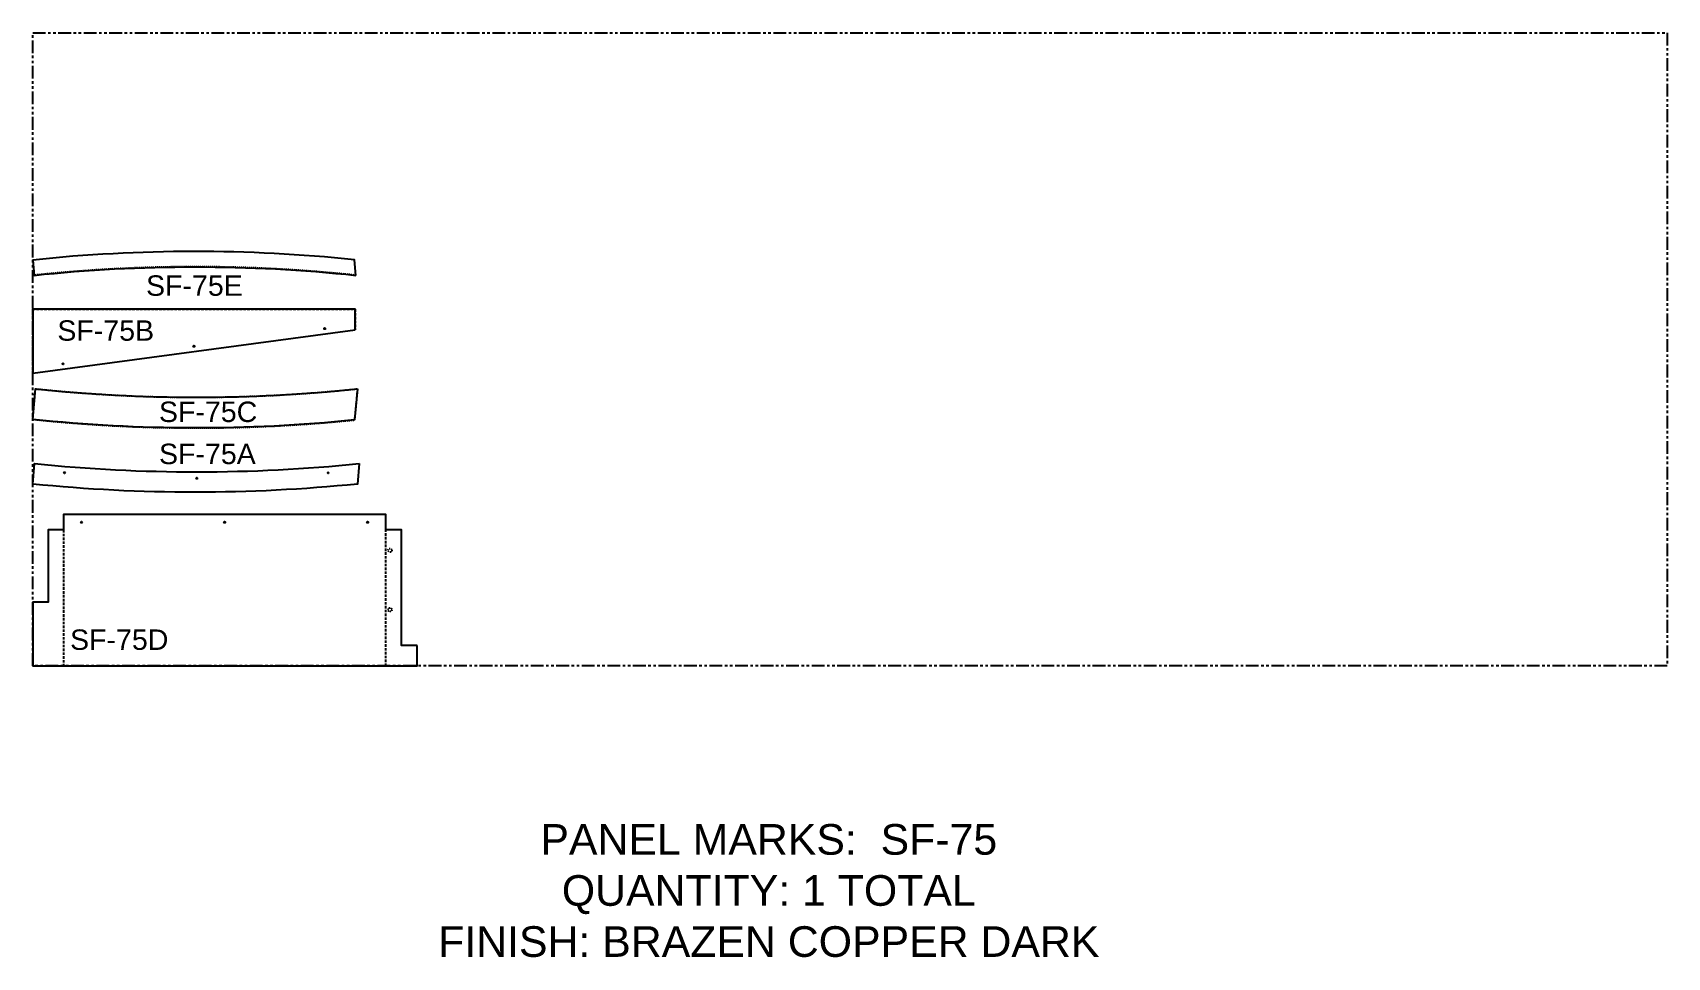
# Model space of a CAD drawing. Header units: inches. Extents: x 0 to 160, y -29 to 62.
import ezdxf

# ---------------------------------------------------------------- set-up
doc = ezdxf.new("R2010")
doc.units = ezdxf.units.IN
doc.header["$MEASUREMENT"] = 0
doc.linetypes.add('HIDDEN', pattern=[0.375, 0.25, -0.125])
doc.linetypes.add('PHANTOM', pattern=[2.5, 1.25, -0.25, 0.25, -0.25, 0.25, -0.25])
for name, color, linetype in [('CUT', 7, 'Continuous'), ('DIMS', 1, 'Continuous'), ('HOLES', 6, 'Continuous'), ('ROUT', 1, 'HIDDEN'), ('SHEET', 5, 'PHANTOM'), ('TEXT', 2, 'PHANTOM'), ('V135', 4, 'HIDDEN'), ('WEEPS', 3, 'HIDDEN')]:
    doc.layers.add(name, color=color, linetype=linetype)
doc.styles.get("Standard").update_dxf_attribs({"font": 'arial.ttf'})

msp = doc.modelspace()

# ---------------------------------------------------------------- linework, layer by layer
at = {"layer": 'CUT', "ltscale": 0.25}
msp.add_lwpolyline([(31.64, 38.24), (31.5, 39.77, 0.052088), (0, 39.74), (0.14, 38.24, -0.052616), (31.64, 38.24)], format="xyb", dxfattribs=at)
at = {"layer": 'CUT'}
msp.add_lwpolyline([(31.56, 32.92), (31.56, 34.92), (0, 34.92), (0, 28.67)], close=True, dxfattribs=at)
at = {"layer": 'CUT', "ltscale": 0.25}
msp.add_lwpolyline([(31.78, 27.13), (31.5, 24.08, -0.051571), (0, 24.14), (0.28, 27.13, 0.052616)], format="xyb", close=True, dxfattribs=at)
at = {"layer": 'CUT'}
msp.add_lwpolyline([(31.96, 19.81), (31.78, 17.81, -0.050885), (0, 17.81), (0.18, 19.81, 0.050885)], format="xyb", close=True, dxfattribs=at)
msp.add_polyline3d([(37.62, 2, 0), (36.09, 2, 0), (36.09, 13.32, 0), (34.56, 13.32, 0), (34.56, 14.81, 0), (3, 14.81, 0), (3, 13.32, 0), (1.5, 13.32, 0), (1.5, 6.24, 0), (0, 6.24, 0), (0, 0, 0), (37.62, 0, 0), (37.62, 2, 0)], dxfattribs=at)
at = {"layer": 'HOLES', "ltscale": 0.25}
for centre in [(28.59, 33.03), (15.78, 31.3), (2.97, 29.58), (3.11, 18.91), (16.07, 18.37), (28.92, 18.9), (4.78, 14.06, 0), (18.78, 14.06, 0), (32.78, 14.06, 0)]:
    msp.add_circle(centre, 0.0625, dxfattribs=at)
at = {"layer": 'ROUT'}
for p, q in [((34.56, 14.81, 0), (3, 14.81, 0)), ((3, 13.32, 0), (3, 0, 0))]:
    msp.add_line(p, q, dxfattribs=at)
for points in [[(0, 28.67), (0, 34.92), (31.56, 34.92), (31.56, 32.92)], [(0, 6.24), (0, 0), (37.62, 0), (37.62, 2)]]:
    msp.add_lwpolyline(points, dxfattribs=at)
at = {"layer": 'ROUT', "ltscale": 0.25}
msp.add_lwpolyline([(31.78, 27.13), (31.5, 24.08, -0.051571), (0, 24.14), (0.28, 27.13, 0.052616)], format="xyb", close=True, dxfattribs=at)
msp.add_arc((15.89, -111.04), 150.12, 83.9762, 96.0238, dxfattribs=at)
at = {"layer": 'SHEET'}
msp.add_lwpolyline([(0, 62), (160, 62), (160, 0), (0, 0)], close=True, dxfattribs=at)
at = {"layer": 'V135'}
msp.add_line((34.56, 0, 0), (34.56, 13.32, 0), dxfattribs=at)
at = {"layer": 'WEEPS', "ltscale": 0.25}
for centre in [(34.97, 11.32, 0), (34.97, 5.5, 0)]:
    msp.add_circle(centre, 0.188, dxfattribs=at)

# ---------------------------------------------------------------- texts
at = {"layer": 'DIMS', "ltscale": 0.25, "char_height": 2, "attachment_point": 8}
for s, insert in [('SF-75E', (15.83, 36.21)), ('SF-75B', (7.15, 31.81, 0)), ('SF-75C', (17.17, 23.85)), ('SF-75A', (17.1, 19.73)), ('SF-75D', (8.47, 1.54, 0))]:
    msp.add_mtext_dynamic_manual_height_columns(s, width=3.0859, gutter_width=10, heights=[2.07], dxfattribs=dict(at, insert=insert))
at = {"layer": 'TEXT', "insert": (72.05, -22.01), "char_height": 3, "attachment_point": 5}
msp.add_mtext_dynamic_manual_height_columns('PANEL MARKS:  SF-75\\PQUANTITY: 1 TOTAL\\PFINISH: BRAZEN COPPER DARK', width=199.7409, gutter_width=1, heights=[0], dxfattribs=at)

doc.saveas('drawing.dxf')
